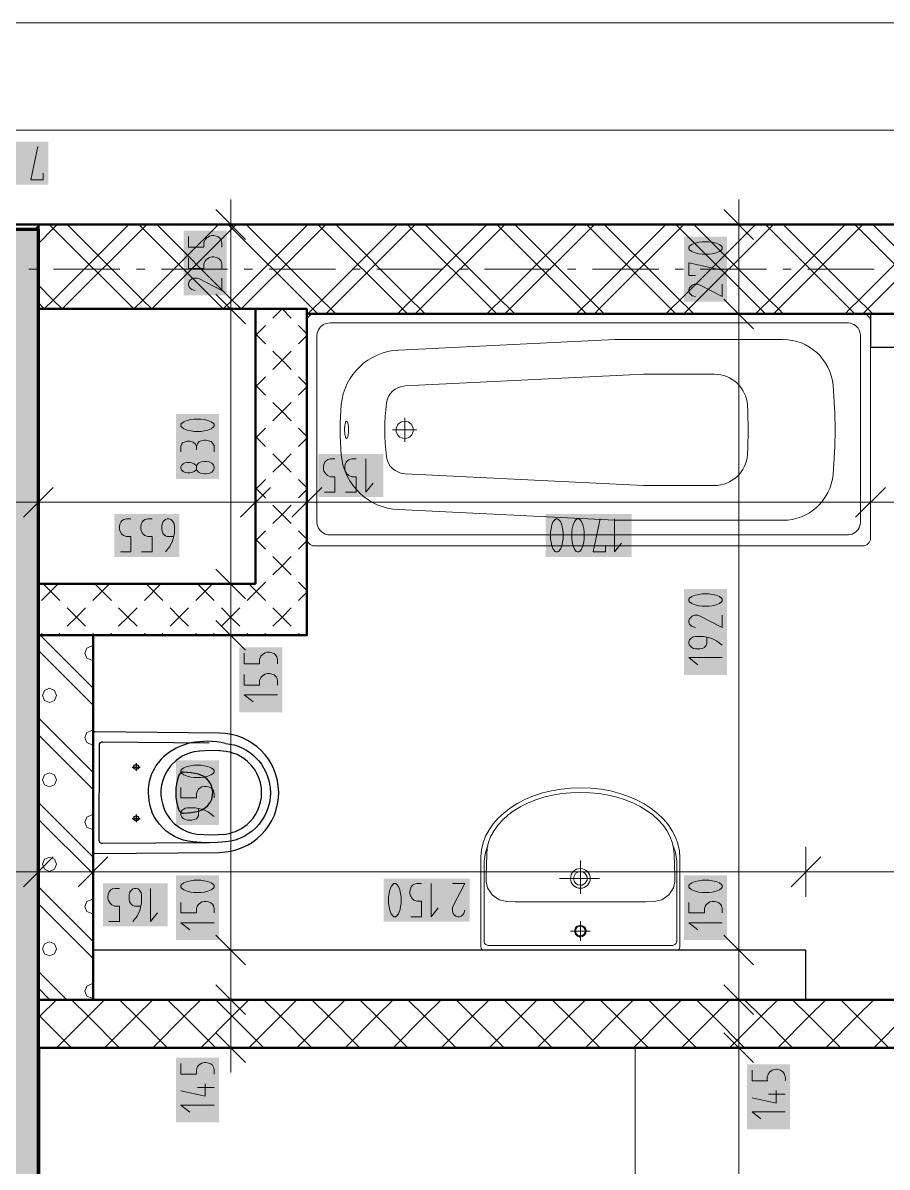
# Model space of a CAD drawing. Header units: millimetres. Extents: x 0 to 594, y 0 to 420.
# Drawn here: x 222.26 to 248.98, y 189.16 to 224.56 of the extents above; entities that cross this region are included whole.
import ezdxf

# ---------------------------------------------------------------- set-up
doc = ezdxf.new("R2010")
doc.units = ezdxf.units.MM
doc.header["$LTSCALE"] = 8
for name, color, linetype in [('PDF_Instalacni prizdivka do 1m', 7, 'Continuous'), ('PDF_Instalacni prizdivky', 7, 'Continuous'), ('PDF_Koty delkove', 7, 'Continuous'), ('PDF_Kuchyne', 7, 'Continuous'), ('PDF_Osy hlavni', 7, 'Continuous'), ('PDF_Pricky CP', 7, 'Continuous'), ('PDF_Pricky zdene', 7, 'Continuous'), ('PDF_Sanita', 7, 'Continuous'), ('PDF_Steny akusticke', 7, 'Continuous'), ('PDF_Steny obvodove nosne', 7, 'Continuous')]:
    doc.layers.add(name, color=color, linetype=linetype)

msp = doc.modelspace()

# ---------------------------------------------------------------- hatches: boundary and pattern name
at = {"layer": 'PDF_Steny obvodove nosne', "true_color": 0xc0c0c0, "transparency": 33554559}
msp.add_hatch(color=9, dxfattribs=at).paths.add_polyline_path([(222.739, 129.766), (222.739, 218.171), (220.689, 218.171), (220.689, 129.561), (222.739, 129.561)])

# ---------------------------------------------------------------- linework, layer by layer
at = {"layer": 'PDF_Instalacni prizdivka do 1m', "lineweight": 25}
for points in [[(257.793, 215.557), (248.466, 215.557), (248.466, 214.532), (257.793, 214.532)], [(224.43, 194.34), (246.467, 194.34), (246.467, 195.878), (224.43, 195.878)]]:
    msp.add_lwpolyline(points, close=True, dxfattribs=at)
at = {"layer": 'PDF_Instalacni prizdivky', "lineweight": 50}
msp.add_lwpolyline([(222.739, 205.615), (222.739, 194.34), (224.43, 194.34), (224.43, 205.615)], close=True, dxfattribs=at)
at = {"layer": 'PDF_Instalacni prizdivky', "lineweight": 9}
for points in [[(224.43, 203.98), (222.795, 205.615)], [(224.43, 203.457), (222.739, 205.148)], [(224.43, 205.268), (224.391, 205.284), (224.236, 205.219), (224.172, 205.064), (224.236, 204.909), (224.391, 204.845), (224.43, 204.86)], [(224.43, 201.366), (222.739, 203.057)], [(224.43, 200.844), (222.739, 202.535)], [(224.43, 202.654), (224.391, 202.67), (224.236, 202.606), (224.172, 202.45), (224.236, 202.295), (224.391, 202.231), (224.43, 202.247)], [(224.43, 198.753), (222.739, 200.444)], [(224.43, 200.04), (224.391, 200.056), (224.236, 199.992), (224.172, 199.837), (224.236, 199.681), (224.391, 199.617), (224.43, 199.633)], [(224.43, 198.23), (222.739, 199.921)], [(224.43, 196.139), (222.739, 197.83)], [(224.43, 195.616), (222.739, 197.307)], [(224.391, 197.442), (224.236, 197.378), (224.172, 197.223)], [(224.172, 197.223), (224.236, 197.068), (224.391, 197.003), (224.43, 197.019)], [(224.43, 197.426), (224.391, 197.442)], [(223.615, 194.34), (222.739, 195.216)], [(224.43, 194.813), (224.391, 194.829), (224.236, 194.764), (224.172, 194.609), (224.236, 194.454), (224.391, 194.39), (224.43, 194.406)], [(223.092, 194.34), (222.739, 194.694)]]:
    msp.add_lwpolyline(points, dxfattribs=at)
for points in [[(223.084, 203.977), (222.929, 203.912), (222.865, 203.757), (222.929, 203.602), (223.084, 203.538), (223.24, 203.602), (223.304, 203.757), (223.24, 203.912)], [(223.084, 201.363), (222.929, 201.299), (222.865, 201.143), (222.929, 200.988), (223.084, 200.924), (223.24, 200.988), (223.304, 201.143), (223.24, 201.299)], [(223.084, 198.749), (222.929, 198.685), (222.865, 198.53), (222.929, 198.375), (223.084, 198.31), (223.24, 198.375), (223.304, 198.53), (223.24, 198.685)], [(223.084, 196.136), (222.929, 196.071), (222.865, 195.916), (222.929, 195.761), (223.084, 195.696), (223.24, 195.761), (223.304, 195.916), (223.24, 196.071)]]:
    msp.add_lwpolyline(points, close=True, dxfattribs=at)
at = {"layer": 'PDF_Koty delkove', "lineweight": 18}
for points in [[(510.402, 224.562), (490.697, 224.562), (470.838, 224.562), (469.351, 224.562), (157.447, 224.562)], [(416.513, 221.246), (405.084, 221.246), (397.192, 221.246), (389.71, 221.246), (312.015, 221.246), (304.533, 221.246), (293.412, 221.246), (290.798, 221.246), (281.778, 221.246), (279.164, 221.246), (268.043, 221.246), (260.561, 221.246), (182.866, 221.246)], [(222.891, 219.913), (222.891, 219.709), (222.507, 219.709), (222.726, 220.734)], [(229.146, 217.864), (228.223, 218.786)], [(228.685, 218.325), (228.685, 219.094)], [(244.853, 217.864), (243.931, 218.786)], [(244.392, 218.325), (244.392, 219.094)], [(229.453, 218.325), (228.685, 218.325), (227.916, 218.325)], [(228.685, 207.204), (228.685, 215.711), (228.685, 218.325)], [(245.161, 218.325), (244.392, 218.325), (243.623, 218.325)], [(244.392, 111.677), (244.392, 119.758), (244.392, 128.074), (244.392, 131.969), (244.392, 135.184), (244.392, 192.854), (244.392, 194.34), (244.392, 195.878), (244.392, 215.557), (244.392, 218.325)], [(227.382, 217.952), (227.382, 217.624), (227.859, 217.624), (227.859, 217.761), (227.894, 217.856), (227.946, 217.911), (228.031, 217.965), (228.098, 217.979), (228.167, 217.979), (228.236, 217.965), (228.303, 217.938), (228.355, 217.897), (228.389, 217.843), (228.407, 217.761), (228.407, 217.624)], [(243.468, 217.79), (243.263, 217.79), (243.162, 217.776), (243.042, 217.749), (242.939, 217.708), (242.871, 217.654), (242.854, 217.626), (242.854, 217.572), (242.871, 217.544), (242.939, 217.49), (243.042, 217.448), (243.162, 217.421), (243.263, 217.407), (243.468, 217.407), (243.571, 217.421), (243.691, 217.448), (243.793, 217.49), (243.862, 217.544), (243.879, 217.572), (243.879, 217.626), (243.862, 217.654), (243.793, 217.708), (243.691, 217.749)], [(243.691, 217.749), (243.571, 217.776), (243.468, 217.79)], [(227.382, 217.295), (227.382, 216.967), (227.859, 216.967), (227.859, 217.104), (227.894, 217.199), (227.946, 217.254), (228.031, 217.308), (228.098, 217.322), (228.167, 217.322), (228.236, 217.308), (228.303, 217.281), (228.355, 217.24), (228.389, 217.186), (228.407, 217.104), (228.407, 216.967)], [(243.058, 216.75), (242.854, 216.75), (242.854, 217.133), (243.879, 216.915)], [(228.407, 216.665), (228.407, 216.282), (227.723, 216.638), (227.654, 216.665), (227.552, 216.665), (227.484, 216.638), (227.433, 216.597), (227.398, 216.556), (227.382, 216.501), (227.382, 216.447), (227.398, 216.392), (227.433, 216.351), (227.484, 216.31), (227.586, 216.282)], [(243.879, 216.476), (243.879, 216.092), (243.196, 216.449), (243.127, 216.476), (243.024, 216.476), (242.957, 216.449), (242.906, 216.408), (242.871, 216.367), (242.854, 216.312), (242.854, 216.258), (242.871, 216.203), (242.906, 216.161), (242.957, 216.12), (243.058, 216.092)], [(229.146, 215.25), (228.223, 216.172)], [(244.853, 215.096), (243.931, 216.019)], [(229.453, 215.711), (228.685, 215.711), (227.916, 215.711)], [(245.161, 215.557), (244.392, 215.557), (243.623, 215.557)], [(227.761, 212.306), (227.556, 212.306), (227.455, 212.292), (227.335, 212.265), (227.232, 212.224), (227.163, 212.17), (227.147, 212.142), (227.147, 212.088), (227.163, 212.06), (227.232, 212.006), (227.335, 211.965), (227.455, 211.937), (227.556, 211.923), (227.761, 211.923), (227.864, 211.937), (227.983, 211.965), (228.086, 212.006), (228.155, 212.06), (228.172, 212.088), (228.172, 212.142), (228.155, 212.17)], [(228.155, 212.17), (228.086, 212.224), (227.983, 212.265), (227.864, 212.292), (227.761, 212.306)], [(227.147, 211.294), (227.147, 211.458), (227.163, 211.513), (227.198, 211.567), (227.25, 211.595), (227.351, 211.622), (227.42, 211.622), (227.522, 211.595), (227.591, 211.54), (227.625, 211.458), (227.625, 211.349)], [(228.172, 211.294), (228.172, 211.485), (228.137, 211.553), (228.086, 211.608), (228.001, 211.635), (227.932, 211.649), (227.864, 211.649), (227.778, 211.635), (227.711, 211.608), (227.66, 211.553), (227.625, 211.458)], [(231.581, 210.045), (231.909, 210.045), (231.909, 210.522), (231.772, 210.522), (231.677, 210.557), (231.622, 210.608), (231.567, 210.693), (231.553, 210.761), (231.553, 210.83), (231.567, 210.898), (231.595, 210.966), (231.636, 211.017)], [(231.636, 211.017), (231.69, 211.052), (231.772, 211.07), (231.909, 211.07)], [(232.238, 210.045), (232.566, 210.045), (232.566, 210.522), (232.429, 210.522), (232.334, 210.557), (232.279, 210.608), (232.224, 210.693), (232.21, 210.761), (232.21, 210.83), (232.224, 210.898), (232.252, 210.966), (232.293, 211.017), (232.347, 211.052), (232.429, 211.07), (232.566, 211.07)], [(232.868, 211.07), (232.868, 210.045), (233.086, 210.317)], [(227.147, 210.774), (227.147, 210.828), (227.163, 210.869), (227.215, 210.924), (227.283, 210.951), (227.351, 210.965), (227.42, 210.965), (227.488, 210.951), (227.556, 210.924), (227.607, 210.883), (227.625, 210.856)], [(227.625, 210.746), (227.607, 210.719), (227.556, 210.678), (227.488, 210.651), (227.42, 210.637), (227.351, 210.637), (227.283, 210.651), (227.215, 210.678), (227.163, 210.733), (227.147, 210.774)], [(222.739, 210.5), (222.739, 209.731), (222.739, 208.962)], [(229.452, 210.5), (229.452, 209.731), (229.452, 208.962)], [(231.041, 210.5), (231.041, 209.731), (231.041, 208.962)], [(248.466, 210.5), (248.466, 209.731), (248.466, 208.962)], [(223.2, 210.192), (222.277, 209.27)], [(229.913, 210.192), (228.991, 209.27)], [(231.502, 210.192), (230.58, 209.27)], [(248.927, 210.192), (248.005, 209.27)], [(220.689, 209.731), (222.739, 209.731), (229.452, 209.731), (231.041, 209.731), (248.466, 209.731), (257.793, 209.731), (258.921, 209.731), (266.8, 209.731), (273.681, 209.731), (274.808, 209.731), (277.907, 209.731), (279.164, 209.731), (281.204, 209.731), (285.212, 209.731), (287.364, 209.731), (288.547, 209.731), (290.978, 209.731), (293.412, 209.731), (295.346, 209.731), (296.085, 209.731), (297.768, 209.731), (298.537, 209.731)], [(225.329, 209.166), (225.383, 209.201), (225.465, 209.219), (225.602, 209.219)], [(225.931, 208.194), (226.259, 208.194), (226.259, 208.671), (226.122, 208.671), (226.027, 208.706), (225.972, 208.757), (225.918, 208.843), (225.904, 208.91), (225.904, 208.979), (225.918, 209.048), (225.945, 209.115), (225.986, 209.166), (226.04, 209.201), (226.122, 209.219), (226.259, 209.219)], [(226.916, 208.671), (226.725, 208.671), (226.67, 208.689), (226.629, 208.723), (226.602, 208.757), (226.575, 208.808), (226.561, 208.876), (226.561, 209.013), (226.575, 209.081), (226.602, 209.133), (226.629, 209.166), (226.67, 209.201), (226.725, 209.219), (226.779, 209.219), (226.834, 209.201), (226.875, 209.166), (226.902, 209.133), (226.93, 209.081), (226.944, 209.013), (226.944, 208.774), (226.889, 208.535), (226.807, 208.364), (226.67, 208.194)], [(238.576, 208.603), (238.59, 208.501), (238.617, 208.381), (238.658, 208.279), (238.712, 208.21), (238.74, 208.194), (238.794, 208.194), (238.822, 208.21), (238.877, 208.279), (238.918, 208.381), (238.946, 208.501), (238.959, 208.603), (238.959, 208.808), (238.946, 208.91), (238.918, 209.03), (238.877, 209.133), (238.822, 209.201), (238.794, 209.219), (238.74, 209.219), (238.712, 209.201), (238.658, 209.133), (238.617, 209.03), (238.59, 208.91), (238.576, 208.808)], [(240.274, 208.398), (240.274, 208.194), (239.89, 208.194), (240.108, 209.219)], [(240.547, 209.219), (240.547, 208.194), (240.766, 208.466)], [(225.274, 208.194), (225.602, 208.194), (225.602, 208.671), (225.465, 208.671), (225.37, 208.706), (225.315, 208.757), (225.26, 208.843), (225.247, 208.91), (225.247, 208.979), (225.26, 209.048), (225.288, 209.115), (225.329, 209.166)], [(238.576, 208.808), (238.576, 208.603)], [(229.146, 206.742), (228.223, 207.665)], [(229.453, 207.204), (228.685, 207.204), (227.916, 207.204)], [(228.685, 192.854), (228.685, 193.176), (228.685, 194.34), (228.685, 195.878), (228.685, 205.615), (228.685, 207.204)], [(243.468, 206.895), (243.263, 206.895), (243.162, 206.881), (243.042, 206.854), (242.939, 206.813), (242.871, 206.759), (242.854, 206.731), (242.854, 206.677), (242.871, 206.649), (242.939, 206.594), (243.042, 206.553), (243.162, 206.525), (243.263, 206.511)], [(243.263, 206.511), (243.468, 206.511), (243.571, 206.525), (243.691, 206.553), (243.793, 206.594), (243.862, 206.649), (243.879, 206.677), (243.879, 206.731), (243.862, 206.759), (243.793, 206.813), (243.691, 206.854), (243.571, 206.881), (243.468, 206.895)], [(229.146, 205.154), (228.223, 206.076)], [(243.879, 206.238), (243.879, 205.854), (243.196, 206.211), (243.127, 206.238), (243.024, 206.238), (242.957, 206.211), (242.906, 206.17), (242.871, 206.129), (242.854, 206.074), (242.854, 206.019), (242.871, 205.964), (242.906, 205.923), (242.957, 205.882), (243.058, 205.854)], [(229.453, 205.615), (228.685, 205.615), (227.916, 205.615)], [(243.879, 205.307), (243.708, 205.445), (243.537, 205.527), (243.298, 205.581), (243.058, 205.581), (242.991, 205.567), (242.939, 205.54), (242.906, 205.513), (242.871, 205.472), (242.854, 205.417), (242.854, 205.362), (242.871, 205.307), (242.906, 205.266), (242.939, 205.239), (242.991, 205.211), (243.058, 205.197), (243.196, 205.197), (243.263, 205.211), (243.332, 205.239), (243.383, 205.307), (243.401, 205.362), (243.401, 205.554)], [(229.103, 205.061), (229.103, 204.732), (229.581, 204.732), (229.581, 204.869), (229.616, 204.965), (229.667, 205.02), (229.752, 205.074), (229.82, 205.088), (229.889, 205.088), (229.957, 205.074), (230.025, 205.047), (230.076, 205.006), (230.111, 204.951), (230.128, 204.869), (230.128, 204.732)], [(243.879, 204.924), (242.854, 204.924), (243.127, 204.705)], [(229.103, 204.404), (229.103, 204.075), (229.581, 204.075), (229.581, 204.212), (229.616, 204.307), (229.667, 204.363), (229.752, 204.417), (229.82, 204.431)], [(229.82, 204.431), (229.889, 204.431), (229.957, 204.417), (230.025, 204.39), (230.076, 204.349), (230.111, 204.294), (230.128, 204.212), (230.128, 204.075)], [(230.128, 203.774), (229.103, 203.774), (229.376, 203.555)], [(227.147, 200.911), (227.147, 200.583), (227.625, 200.583), (227.625, 200.72), (227.66, 200.815), (227.711, 200.87), (227.796, 200.924), (227.864, 200.938), (227.932, 200.938), (228.001, 200.924), (228.069, 200.897), (228.12, 200.856), (228.155, 200.802), (228.172, 200.72), (228.172, 200.583)], [(228.172, 200.008), (228.001, 200.145), (227.83, 200.227), (227.591, 200.281), (227.351, 200.281), (227.283, 200.267), (227.232, 200.24), (227.198, 200.213), (227.163, 200.172), (227.147, 200.117), (227.147, 200.063), (227.163, 200.008), (227.198, 199.967), (227.232, 199.939), (227.283, 199.912), (227.351, 199.898), (227.488, 199.898), (227.556, 199.912), (227.625, 199.939)], [(227.625, 199.939), (227.676, 200.008), (227.693, 200.063), (227.693, 200.254)], [(222.739, 199.066), (222.739, 198.297), (222.739, 197.528)], [(224.43, 199.066), (224.43, 198.297), (224.43, 197.528)], [(246.469, 199.066), (246.469, 198.297), (246.469, 197.528)], [(223.2, 198.758), (222.277, 197.836)], [(224.891, 198.758), (223.969, 197.836)], [(246.931, 198.758), (246.008, 197.836)], [(258.921, 198.297), (257.793, 198.297), (252.128, 198.297), (246.469, 198.297), (224.43, 198.297), (222.739, 198.297), (220.637, 198.297), (219.1, 198.297), (197.061, 198.297), (185.634, 198.297), (184.506, 198.297)], [(233.569, 197.522), (233.569, 197.317), (233.583, 197.216), (233.61, 197.096), (233.651, 196.993), (233.705, 196.925), (233.733, 196.908), (233.788, 196.908), (233.816, 196.925), (233.87, 196.993), (233.911, 197.096), (233.939, 197.216), (233.953, 197.317), (233.953, 197.522), (233.939, 197.625), (233.911, 197.745), (233.87, 197.847), (233.816, 197.916), (233.788, 197.933), (233.733, 197.933), (233.705, 197.916), (233.651, 197.847), (233.61, 197.745), (233.583, 197.625), (233.569, 197.522)], [(234.253, 196.908), (234.582, 196.908), (234.582, 197.386), (234.445, 197.386), (234.349, 197.421), (234.294, 197.472), (234.24, 197.557), (234.226, 197.625), (234.226, 197.693), (234.24, 197.762), (234.267, 197.83), (234.308, 197.881), (234.363, 197.916), (234.445, 197.933), (234.582, 197.933)], [(234.883, 197.933), (234.883, 196.908), (235.102, 197.181)], [(235.54, 197.933), (235.924, 197.933), (235.567, 197.249), (235.54, 197.181), (235.54, 197.078), (235.567, 197.011), (235.608, 196.959), (235.649, 196.925), (235.705, 196.908), (235.759, 196.908), (235.814, 196.925), (235.855, 196.959), (235.896, 197.011), (235.924, 197.112)], [(243.468, 198.036), (243.263, 198.036), (243.162, 198.023), (243.042, 197.995), (242.939, 197.954), (242.871, 197.9), (242.854, 197.872), (242.854, 197.818), (242.871, 197.79), (242.939, 197.736), (243.042, 197.695), (243.162, 197.667), (243.263, 197.653), (243.468, 197.653), (243.571, 197.667), (243.691, 197.695), (243.793, 197.736), (243.862, 197.79), (243.879, 197.818), (243.879, 197.872), (243.862, 197.9), (243.793, 197.954), (243.691, 197.995)], [(243.691, 197.995), (243.571, 198.023), (243.468, 198.036)], [(224.918, 196.76), (225.247, 196.76), (225.247, 197.237), (225.109, 197.237), (225.014, 197.272), (224.959, 197.323), (224.905, 197.408), (224.891, 197.476), (224.891, 197.545), (224.905, 197.613), (224.932, 197.681), (224.973, 197.732), (225.027, 197.767), (225.109, 197.785), (225.247, 197.785)], [(225.904, 197.237), (225.712, 197.237), (225.657, 197.255), (225.616, 197.288), (225.589, 197.323), (225.562, 197.374), (225.548, 197.442), (225.548, 197.579), (225.562, 197.647), (225.589, 197.698), (225.616, 197.732), (225.657, 197.767), (225.712, 197.785), (225.766, 197.785), (225.821, 197.767), (225.863, 197.732), (225.89, 197.698), (225.918, 197.647), (225.932, 197.579), (225.932, 197.34), (225.876, 197.101), (225.794, 196.93), (225.657, 196.76)], [(226.205, 197.785), (226.205, 196.76), (226.423, 197.032)], [(227.147, 197.352), (227.147, 197.024), (227.625, 197.024), (227.625, 197.161), (227.66, 197.256), (227.711, 197.311), (227.796, 197.365)], [(227.796, 197.365), (227.864, 197.379), (227.932, 197.379), (228.001, 197.365), (228.069, 197.338), (228.12, 197.297), (228.155, 197.243), (228.172, 197.161), (228.172, 197.024)], [(242.854, 197.352), (242.854, 197.024), (243.332, 197.024), (243.332, 197.161), (243.367, 197.256), (243.418, 197.311), (243.503, 197.365), (243.571, 197.379), (243.639, 197.379), (243.708, 197.365), (243.776, 197.338), (243.827, 197.297), (243.862, 197.243), (243.879, 197.161), (243.879, 197.024)], [(228.172, 196.722), (227.147, 196.722), (227.42, 196.504)], [(243.879, 196.722), (242.854, 196.722), (243.127, 196.504)], [(229.146, 195.416), (228.223, 196.339)], [(244.853, 195.416), (243.931, 196.339)], [(229.453, 195.878), (228.685, 195.878), (227.916, 195.878)], [(245.161, 195.878), (244.392, 195.878), (243.623, 195.878)], [(229.146, 193.879), (228.223, 194.801)], [(244.853, 193.879), (243.931, 194.801)], [(229.453, 194.34), (228.685, 194.34), (227.916, 194.34)], [(245.161, 194.34), (244.392, 194.34), (243.623, 194.34)], [(229.146, 192.393), (228.223, 193.315)], [(244.853, 192.393), (243.931, 193.315)], [(229.453, 192.854), (228.685, 192.854), (227.916, 192.854)], [(228.685, 192.854), (228.685, 192.085)], [(245.161, 192.854), (244.392, 192.854), (243.623, 192.854)], [(227.147, 192.366), (227.147, 192.037), (227.625, 192.037), (227.625, 192.174), (227.66, 192.27), (227.711, 192.325), (227.796, 192.379), (227.864, 192.393), (227.932, 192.393), (228.001, 192.379), (228.069, 192.352), (228.12, 192.311), (228.155, 192.257), (228.172, 192.174), (228.172, 192.037)], [(227.898, 191.736), (227.898, 191.352), (227.147, 191.517)], [(228.172, 191.627), (227.66, 191.627)], [(245.554, 191.529), (245.554, 191.145), (244.802, 191.31)], [(245.827, 191.419), (245.315, 191.419)], [(228.172, 191.079), (227.147, 191.079), (227.42, 190.86)], [(245.827, 190.872), (244.802, 190.872), (245.075, 190.653)]]:
    msp.add_lwpolyline(points, dxfattribs=at)
for points in [[(227.932, 210.992), (227.864, 210.992), (227.778, 210.978), (227.693, 210.938), (227.642, 210.883), (227.625, 210.856), (227.625, 210.746), (227.642, 210.719), (227.693, 210.664), (227.778, 210.623), (227.864, 210.609), (227.932, 210.609), (228.017, 210.623), (228.103, 210.664), (228.155, 210.719), (228.172, 210.774), (228.172, 210.828), (228.155, 210.883), (228.103, 210.938), (228.017, 210.978)], [(239.233, 208.808), (239.233, 208.603), (239.247, 208.501), (239.274, 208.381), (239.315, 208.279), (239.369, 208.21), (239.397, 208.194), (239.451, 208.194), (239.479, 208.21), (239.534, 208.279), (239.575, 208.381), (239.603, 208.501), (239.617, 208.603), (239.617, 208.808), (239.603, 208.91), (239.575, 209.03), (239.534, 209.133), (239.479, 209.201), (239.451, 209.219), (239.397, 209.219), (239.369, 209.201), (239.315, 209.133), (239.274, 209.03), (239.247, 208.91)], [(227.761, 201.595), (227.556, 201.595), (227.455, 201.581), (227.335, 201.554), (227.232, 201.513), (227.163, 201.459), (227.147, 201.431), (227.147, 201.377), (227.163, 201.349), (227.232, 201.295), (227.335, 201.254), (227.455, 201.226), (227.556, 201.212), (227.761, 201.212), (227.864, 201.226), (227.983, 201.254), (228.086, 201.295), (228.155, 201.349), (228.172, 201.377), (228.172, 201.431), (228.155, 201.459), (228.086, 201.513), (227.983, 201.554), (227.864, 201.581)], [(227.761, 198.036), (227.556, 198.036), (227.455, 198.023), (227.335, 197.995), (227.232, 197.954), (227.163, 197.9), (227.147, 197.872), (227.147, 197.818), (227.163, 197.79), (227.232, 197.736), (227.335, 197.695), (227.455, 197.667), (227.556, 197.653), (227.761, 197.653), (227.864, 197.667), (227.983, 197.695), (228.086, 197.736), (228.155, 197.79), (228.172, 197.818), (228.172, 197.872), (228.155, 197.9), (228.086, 197.954), (227.983, 197.995), (227.864, 198.023)]]:
    msp.add_lwpolyline(points, close=True, dxfattribs=at)
msp.add_lwpolyline([(244.802, 192.159), (244.802, 191.83), (245.28, 191.83, -1.306819), (245.827, 191.83)], format="xyb", dxfattribs=at)
at = {"layer": 'PDF_Koty delkove', "color": 7, "lineweight": 18, "true_color": 0xffffff, "transparency": 33554559}
for points in [[(223.045, 220.887), (220.383, 220.887), (223.045, 219.555), (220.383, 219.555)], [(228.561, 216.128), (228.561, 218.133), (227.228, 216.128), (227.228, 218.133)], [(244.033, 215.939), (244.033, 217.944), (242.701, 215.939), (242.701, 217.944)], [(228.326, 210.455), (228.326, 212.46), (226.993, 210.455), (226.993, 212.46)], [(233.405, 211.223), (231.4, 211.223), (233.405, 209.891), (231.4, 209.891)], [(227.098, 209.372), (225.093, 209.372), (227.098, 208.04), (225.093, 208.04)], [(241.084, 209.372), (238.422, 209.372), (241.084, 208.04), (238.422, 208.04)], [(244.033, 204.387), (244.033, 207.048), (242.701, 204.387), (242.701, 207.048)], [(230.282, 203.236), (230.282, 205.241), (228.95, 203.236), (228.95, 205.241)], [(228.326, 199.744), (228.326, 201.749), (226.993, 199.744), (226.993, 201.749)], [(226.742, 197.938), (224.737, 197.938), (226.742, 196.606), (224.737, 196.606)], [(228.326, 196.185), (228.326, 198.19), (226.993, 196.185), (226.993, 198.19)], [(236.078, 198.087), (233.416, 198.087), (236.078, 196.754), (233.416, 196.754)], [(244.033, 196.185), (244.033, 198.19), (242.701, 196.185), (242.701, 198.19)], [(228.326, 190.542), (228.326, 192.546), (226.993, 190.542), (226.993, 192.546)], [(245.981, 190.334), (245.981, 192.339), (244.649, 190.334), (244.649, 192.339)]]:
    msp.add_solid(points, dxfattribs=at)
at = {"layer": 'PDF_Kuchyne', "lineweight": 13}
msp.add_lwpolyline([(222.79, 174.404), (222.79, 168.254), (235.09, 168.254), (235.09, 174.404), (228.94, 174.404), (228.94, 186.704), (241.188, 186.704), (241.188, 192.854), (222.79, 192.854), (222.79, 186.704)], dxfattribs=at)
at = {"layer": 'PDF_Osy hlavni', "lineweight": 18}
for points in [[(222.698, 216.941), (222.442, 216.941)], [(225.261, 216.941), (223.211, 216.941)], [(226.029, 216.941), (225.773, 216.941)], [(228.592, 216.941), (226.542, 216.941)], [(229.361, 216.941), (229.104, 216.941)], [(231.923, 216.941), (229.873, 216.941)], [(232.692, 216.941), (232.436, 216.941)], [(235.254, 216.941), (233.204, 216.941)], [(236.023, 216.941), (235.767, 216.941)], [(238.586, 216.941), (236.536, 216.941)], [(239.354, 216.941), (239.098, 216.941)], [(241.917, 216.941), (239.867, 216.941)], [(242.686, 216.941), (242.429, 216.941)], [(245.248, 216.941), (243.198, 216.941)], [(246.017, 216.941), (245.761, 216.941)], [(248.579, 216.941), (246.529, 216.941)]]:
    msp.add_lwpolyline(points, dxfattribs=at)
at = {"layer": 'PDF_Pricky CP', "lineweight": 50}
for points in [[(229.452, 205.615), (231.041, 205.615), (231.041, 215.557), (231.041, 215.711), (231.041, 215.711), (229.452, 215.711), (229.452, 207.204)], [(229.452, 207.204), (222.739, 207.204), (222.739, 205.615), (222.739, 205.615), (224.43, 205.615), (229.452, 205.615)]]:
    msp.add_lwpolyline(points, dxfattribs=at)
at = {"layer": 'PDF_Pricky CP', "lineweight": 9}
for points in [[(230.272, 215.711), (229.988, 215.427)], [(230.272, 215.711), (230.272, 215.711)], [(230.557, 215.427), (230.272, 215.711)], [(230.272, 215.711), (230.272, 215.711)], [(229.762, 215.201), (229.452, 214.891)], [(229.762, 214.632), (229.452, 214.942)], [(231.041, 214.942), (230.782, 215.201)], [(231.041, 214.891), (230.782, 214.632)], [(230.557, 213.838), (230.272, 214.122), (229.988, 214.407)], [(230.272, 214.122), (230.557, 214.407)], [(230.272, 214.122), (229.988, 213.838)], [(229.762, 213.612), (229.452, 213.302)], [(231.041, 213.354), (230.782, 213.612)], [(229.762, 213.044), (229.452, 213.354)], [(231.041, 213.302), (230.782, 213.044)], [(230.557, 212.249), (230.272, 212.534), (229.988, 212.818)], [(230.272, 212.534), (230.557, 212.818)], [(230.272, 212.534), (229.988, 212.249)], [(229.762, 212.024), (229.452, 211.714)], [(229.762, 211.455), (229.452, 211.765)], [(231.041, 211.765), (230.782, 212.024)], [(231.041, 211.714), (230.782, 211.455)], [(230.557, 210.661), (230.272, 210.945), (229.988, 211.229)], [(230.272, 210.945), (230.557, 211.229)], [(230.272, 210.945), (229.988, 210.661)], [(229.762, 210.435), (229.452, 210.125)], [(231.041, 210.176), (230.782, 210.435)], [(229.762, 209.866), (229.452, 210.176)], [(231.041, 210.125), (230.782, 209.866)], [(230.557, 209.072), (230.272, 209.356), (229.988, 209.641)], [(230.272, 209.356), (230.557, 209.641)], [(230.272, 209.356), (229.988, 209.072)], [(229.762, 208.846), (229.452, 208.536)], [(229.762, 208.277), (229.452, 208.587)], [(231.041, 208.587), (230.782, 208.846)], [(231.041, 208.536), (230.782, 208.277)], [(230.557, 207.483), (230.272, 207.767), (229.988, 208.052)], [(229.988, 207.483), (230.272, 207.767), (230.557, 208.052)], [(223.354, 207.204), (222.839, 206.689)], [(223.407, 206.689), (222.892, 207.204)], [(224.942, 207.204), (224.427, 206.689)], [(224.996, 206.689), (224.481, 207.204)], [(226.531, 207.204), (226.016, 206.689)], [(226.585, 206.689), (226.07, 207.204)], [(228.12, 207.204), (227.605, 206.689)], [(228.174, 206.689), (227.658, 207.204)], [(229.452, 206.999), (229.247, 207.204)], [(229.762, 207.257), (229.452, 206.947)], [(231.041, 206.999), (230.782, 207.257)], [(229.452, 206.947), (229.193, 206.689)], [(229.762, 206.689), (229.452, 206.999)], [(231.041, 206.947), (230.782, 206.689)], [(224.202, 205.894), (223.917, 206.179), (223.633, 206.463)], [(223.633, 205.894), (223.917, 206.179), (224.202, 206.463)], [(225.79, 205.894), (225.506, 206.179), (225.222, 206.463)], [(225.222, 205.894), (225.506, 206.179), (225.79, 206.463)], [(227.379, 205.894), (227.095, 206.179), (226.81, 206.463)], [(226.81, 205.894), (227.095, 206.179), (227.379, 206.463)], [(228.968, 205.894), (228.683, 206.179), (228.399, 206.463)], [(228.399, 205.894), (228.683, 206.179), (228.968, 206.463)], [(230.557, 205.894), (230.272, 206.179), (229.988, 206.463)], [(229.988, 205.894), (230.272, 206.179), (230.557, 206.463)], [(222.892, 205.615), (222.839, 205.669)], [(223.407, 205.669), (223.354, 205.615)], [(224.481, 205.615), (224.427, 205.669)], [(224.996, 205.669), (224.942, 205.615)], [(226.07, 205.615), (226.016, 205.669)], [(226.585, 205.669), (226.531, 205.615)], [(227.658, 205.615), (227.605, 205.669)], [(228.174, 205.669), (228.12, 205.615)], [(229.247, 205.615), (229.193, 205.669)], [(229.762, 205.669), (229.708, 205.615)], [(230.836, 205.615), (230.782, 205.669)]]:
    msp.add_lwpolyline(points, dxfattribs=at)
at = {"layer": 'PDF_Pricky zdene', "lineweight": 9}
for points in [[(223.302, 194.34), (222.79, 193.828), (222.739, 193.777)], [(224.789, 194.34), (224.276, 193.828), (223.302, 192.854)], [(225.25, 192.854), (224.276, 193.828), (223.764, 194.34)], [(226.275, 194.34), (225.762, 193.828), (224.789, 192.854)], [(226.736, 192.854), (225.762, 193.828), (225.25, 194.34)], [(227.761, 194.34), (227.249, 193.828), (226.275, 192.854)], [(228.222, 192.854), (227.249, 193.828), (226.736, 194.34)], [(229.247, 194.34), (228.735, 193.828), (227.761, 192.854)], [(229.708, 192.854), (228.735, 193.828), (228.222, 194.34)], [(230.733, 194.34), (230.221, 193.828), (229.247, 192.854)], [(231.195, 192.854), (230.221, 193.828), (229.708, 194.34)], [(232.22, 194.34), (231.707, 193.828), (230.733, 192.854)], [(232.681, 192.854), (231.707, 193.828), (231.195, 194.34)], [(233.706, 194.34), (233.193, 193.828), (232.22, 192.854)], [(234.167, 192.854), (233.193, 193.828), (232.681, 194.34)], [(235.192, 194.34), (234.68, 193.828), (233.706, 192.854)], [(235.653, 192.854), (234.68, 193.828), (234.167, 194.34)], [(236.678, 194.34), (236.166, 193.828), (235.192, 192.854)], [(237.14, 192.854), (236.166, 193.828), (235.653, 194.34)], [(238.165, 194.34), (237.652, 193.828), (236.678, 192.854)], [(238.626, 192.854), (237.652, 193.828), (237.14, 194.34)], [(239.651, 194.34), (239.138, 193.828), (238.626, 194.34)], [(241.137, 194.34), (240.625, 193.828), (239.651, 192.854)], [(241.598, 192.854), (240.625, 193.828), (240.112, 194.34)], [(242.623, 194.34), (242.111, 193.828), (241.137, 192.854)], [(243.085, 192.854), (242.111, 193.828), (241.598, 194.34)], [(244.11, 194.34), (243.597, 193.828), (242.623, 192.854)], [(244.571, 192.854), (243.597, 193.828), (243.085, 194.34)], [(245.596, 194.34), (245.083, 193.828), (244.11, 192.854)], [(246.057, 192.854), (245.083, 193.828), (244.571, 194.34)], [(247.082, 194.34), (246.57, 193.828), (245.596, 192.854)], [(247.543, 192.854), (246.57, 193.828), (246.057, 194.34)], [(248.568, 194.34), (248.056, 193.828), (247.082, 192.854)], [(249.03, 192.854), (248.056, 193.828), (247.543, 194.34)], [(250.055, 194.34), (249.542, 193.828), (248.568, 192.854)], [(223.764, 192.854), (222.79, 193.828), (222.739, 193.879)], [(240.112, 192.854), (239.138, 193.828), (238.165, 192.854)]]:
    msp.add_lwpolyline(points, dxfattribs=at)
at = {"layer": 'PDF_Pricky zdene', "lineweight": 50}
msp.add_lwpolyline([(258.921, 192.854), (258.921, 194.135), (258.921, 194.34), (257.793, 194.34), (224.43, 194.34), (222.739, 194.34), (222.739, 192.854), (222.79, 192.854), (257.434, 192.854)], dxfattribs=at)
at = {"layer": 'PDF_Sanita', "lineweight": 13}
for points in [[(248.231, 208.382), (248.23, 208.382), (231.277, 208.382, -0.414213), (231.041, 208.618), (231.041, 215.322, -0.414216), (231.277, 215.557), (248.23, 215.557, -0.414195), (248.466, 215.322), (248.466, 208.618, -0.414195), (248.231, 208.382)], [(233.5, 212.79, -0.364849), (234.08, 213.33), (241.452, 213.693), (243.638, 213.692, -0.395977), (244.66, 212.731, -0.031026), (244.66, 211.209, -0.395984), (243.638, 210.248), (241.452, 210.246), (234.08, 210.61, -0.36484), (233.5, 211.149)], [(236.516, 195.878, -0.414172), (236.422, 195.972), (236.422, 198.74, -0.003421), (236.422, 198.759)], [(242.572, 198.729), (242.572, 195.972, -0.414227), (242.481, 195.878), (242.478, 195.878), (242.458, 195.878), (236.536, 195.878), (236.516, 195.878), (236.513, 195.878), (236.516, 195.878), (236.536, 195.878)]]:
    msp.add_lwpolyline(points, format="xyb", dxfattribs=at)
for points in [[(239.753, 208.721), (247.786, 208.722), (247.843, 208.732), (247.896, 208.748), (247.953, 208.775), (247.998, 208.805), (248.044, 208.847), (248.079, 208.888), (248.113, 208.943), (248.138, 209.003), (248.15, 209.049), (248.157, 209.096), (248.158, 212.001), (248.157, 214.906), (248.15, 214.952), (248.138, 214.998), (248.113, 215.058), (248.079, 215.113), (248.044, 215.155), (247.998, 215.196), (247.953, 215.226), (247.896, 215.253), (247.843, 215.27), (247.786, 215.279), (239.753, 215.281), (231.764, 215.281), (231.688, 215.274), (231.648, 215.265), (231.611, 215.253), (231.558, 215.228), (231.509, 215.196), (231.462, 215.154), (231.428, 215.113), (231.399, 215.068), (231.376, 215.018), (231.359, 214.963), (231.35, 214.905), (231.348, 212.001)], [(232.219, 211.816), (232.223, 211.792), (232.23, 211.765), (232.24, 211.736), (232.253, 211.713), (232.269, 211.703), (232.285, 211.713), (232.299, 211.736), (232.308, 211.765), (232.315, 211.792), (232.319, 211.816), (232.322, 211.836), (232.324, 211.853), (232.326, 211.867), (232.327, 211.879), (232.328, 211.889), (232.328, 211.898), (232.33, 211.926), (232.331, 211.954), (232.33, 211.994), (232.328, 212.042), (232.328, 212.051), (232.327, 212.061), (232.326, 212.073), (232.324, 212.087), (232.322, 212.104), (232.319, 212.124), (232.315, 212.148), (232.308, 212.175), (232.299, 212.204), (232.285, 212.227), (232.269, 212.236), (232.253, 212.227), (232.24, 212.204), (232.23, 212.175), (232.223, 212.148), (232.219, 212.124), (232.216, 212.104), (232.214, 212.087), (232.212, 212.073), (232.211, 212.061), (232.211, 212.051), (232.21, 212.042), (232.209, 212.034), (232.208, 212.009), (232.208, 211.982), (232.208, 211.941)], [(234.065, 211.597), (234.065, 212.343)], [(231.348, 212.001), (231.35, 209.097), (231.359, 209.039), (231.376, 208.983), (231.399, 208.933), (231.428, 208.888), (231.462, 208.847), (231.509, 208.805), (231.558, 208.773), (231.611, 208.748), (231.648, 208.736), (231.688, 208.727), (231.764, 208.721), (239.753, 208.721)], [(232.208, 211.941), (232.211, 211.889), (232.211, 211.879), (232.212, 211.867), (232.214, 211.853), (232.216, 211.836), (232.219, 211.816)], [(234.438, 211.97), (233.692, 211.97)], [(236.517, 196.12), (236.517, 198.632), (236.558, 198.9), (236.637, 199.12)], [(242.477, 198.632), (242.436, 198.9), (242.357, 199.12)], [(236.6, 198.831), (236.579, 198.184), (236.583, 197.985), (236.622, 197.797), (236.766, 197.581), (236.984, 197.434), (237.227, 197.378), (237.481, 197.371), (241.513, 197.371), (241.767, 197.378), (242.01, 197.434), (242.228, 197.581), (242.372, 197.797), (242.412, 197.985), (242.416, 198.184), (242.394, 198.831)], [(239.497, 197.617), (239.497, 198.646)], [(242.48, 198.639), (242.477, 197.627)], [(240.089, 198.093), (238.854, 198.093)], [(242.477, 196.12), (242.477, 197.627)], [(239.497, 196.16), (239.497, 196.77)], [(239.802, 196.465), (239.192, 196.465)], [(236.722, 196.013), (242.272, 196.013)]]:
    msp.add_lwpolyline(points, dxfattribs=at)
for points in [[(233.869, 209.502), (240.564, 209.172), (245.755, 209.172, 0.387969), (247.307, 210.589, 0.045237), (247.307, 213.351, 0.387969), (245.755, 214.768), (240.564, 214.768), (233.869, 214.438, 0.372024), (232.104, 212.755, 0.048486), (232.104, 211.185, 0.372024)], [(239.497, 197.788, 0.999987), (239.497, 198.398, 0.414233), (239.192, 198.093, 0.414233)], [(239.497, 198.304, 0.999993), (239.497, 197.882, 1.000031)], [(239.497, 196.287, 0.999956), (239.497, 196.644, 0.414242), (239.319, 196.465, 0.414242)], [(239.497, 196.315, 0.999989), (239.497, 196.615, 1.000036)]]:
    msp.add_lwpolyline(points, format="xyb", close=True, dxfattribs=at)
at = {"layer": 'PDF_Sanita', "lineweight": 25}
msp.add_lwpolyline([(228.341, 202.59), (224.482, 202.625), (224.482, 202.625), (224.446, 202.61), (224.431, 202.574), (224.429, 198.919), (224.429, 198.919), (224.445, 198.883), (224.481, 198.868), (228.339, 198.9), (228.521, 198.911), (228.699, 198.938), (228.874, 198.984), (229.044, 199.046), (229.207, 199.125), (229.361, 199.219), (229.506, 199.328), (229.639, 199.451), (229.76, 199.587), (229.867, 199.734), (229.959, 199.89), (230.035, 200.054), (230.094, 200.224), (230.137, 200.4), (230.161, 200.579), (230.169, 200.76, 0.409113)], format="xyb", close=True, dxfattribs=at)
for points in [[(228.022, 199.197), (224.727, 199.17), (224.688, 199.177), (224.655, 199.199), (224.632, 199.232), (224.624, 199.271), (224.624, 199.272), (224.625, 202.22), (224.625, 202.221), (224.633, 202.26), (224.656, 202.294), (224.689, 202.315), (224.729, 202.323), (228.023, 202.293)], [(228.53, 202.269), (228.659, 202.251), (228.788, 202.221), (228.913, 202.181), (229.034, 202.13), (229.151, 202.068), (229.262, 201.997), (229.367, 201.916), (229.464, 201.827), (229.553, 201.73), (229.634, 201.625), (229.705, 201.514), (229.766, 201.397), (229.817, 201.276), (229.858, 201.15), (229.887, 201.022), (229.905, 200.891), (229.912, 200.741), (229.905, 200.591), (229.882, 200.443), (229.845, 200.297), (229.795, 200.156), (229.73, 200.02), (229.652, 199.891), (229.562, 199.771), (229.461, 199.659), (229.349, 199.559), (229.228, 199.469), (229.099, 199.392), (228.963, 199.329), (228.822, 199.279), (228.676, 199.243), (228.529, 199.221), (228.275, 199.203), (228.022, 199.197), (227.769, 199.203), (227.515, 199.222), (227.367, 199.243), (227.222, 199.279), (227.08, 199.329), (226.945, 199.393), (226.816, 199.47), (226.695, 199.56), (226.583, 199.661), (226.482, 199.772), (226.392, 199.893), (226.314, 200.022), (226.25, 200.157)], [(229.409, 201.485), (229.371, 201.537), (229.319, 201.6), (229.21, 201.709), (229.088, 201.805), (229.038, 201.838), (228.882, 201.922), (228.717, 201.983), (228.71, 201.985), (228.548, 202.02), (228.359, 202.038), (228.359, 202.039), (228.339, 202.04), (228.072, 202.046), (227.729, 202.034), (227.718, 202.033), (227.566, 202.012), (227.554, 202.009), (227.401, 201.968), (227.254, 201.907), (227.19, 201.874), (227, 201.745)], [(227.353, 201.95), (227.332, 201.942)], [(224.43, 201.515), (224.43, 201.541)], [(225.64, 201.54), (225.886, 201.54)], [(225.763, 201.663), (225.763, 201.417)], [(227, 201.745), (226.836, 201.584), (226.717, 201.422), (226.626, 201.243), (226.584, 201.127), (226.548, 200.982), (226.529, 200.833), (226.528, 200.683), (226.543, 200.534), (226.583, 200.367), (226.644, 200.206), (226.726, 200.056), (226.827, 199.917), (226.953, 199.785), (227.098, 199.673), (227.098, 199.673), (227.211, 199.605), (227.331, 199.549), (227.449, 199.507), (227.644, 199.465), (227.853, 199.449), (227.853, 199.45), (228.083, 199.444), (228.297, 199.449), (228.525, 199.465), (228.642, 199.487), (228.756, 199.519), (228.756, 199.519), (228.836, 199.548), (228.836, 199.548), (229.023, 199.642), (229.192, 199.765), (229.289, 199.858), (229.376, 199.96), (229.452, 200.071), (229.516, 200.189), (229.571, 200.322), (229.61, 200.46), (229.634, 200.601), (229.642, 200.745), (229.633, 200.9), (229.605, 201.053), (229.559, 201.201), (229.495, 201.343), (229.495, 201.343), (229.438, 201.441), (229.417, 201.473), (229.409, 201.485)], [(226.994, 200.883), (226.988, 200.746), (226.994, 200.608), (227.012, 200.472), (227.043, 200.338), (227.085, 200.207), (227.109, 200.165), (227.145, 200.132), (227.189, 200.112), (227.237, 200.107), (227.465, 200.131), (227.689, 200.176), (227.688, 200.176), (227.797, 200.215), (227.895, 200.274), (227.98, 200.351), (228.049, 200.444), (228.098, 200.549), (228.126, 200.66), (228.131, 200.775), (228.114, 200.889), (228.09, 200.964), (228.055, 201.035), (228.012, 201.101), (227.96, 201.16), (227.9, 201.212), (227.835, 201.256), (227.764, 201.29), (227.688, 201.315), (227.689, 201.314), (227.465, 201.36), (227.238, 201.384), (227.19, 201.379), (227.145, 201.359), (227.109, 201.326), (227.085, 201.284)], [(227.085, 201.284), (227.043, 201.153), (227.012, 201.019), (226.994, 200.883)], [(225.762, 200.075), (225.762, 199.829)], [(224.43, 199.952), (224.43, 199.978)], [(225.639, 199.952), (225.885, 199.952)]]:
    msp.add_lwpolyline(points, dxfattribs=at)
at = {"layer": 'PDF_Sanita', "lineweight": 13}
msp.add_circle((234.065, 211.97), 0.266, dxfattribs=at)
at = {"layer": 'PDF_Sanita', "lineweight": 25}
for centre in [(225.763, 201.54), (225.762, 199.952)]:
    msp.add_circle(centre, 0.0769, dxfattribs=at)
at = {"layer": 'PDF_Sanita', "lineweight": 9}
msp.add_arc((240.183, 211.97), 6.734, 173.0014, 186.9986, dxfattribs=at)
at = {"layer": 'PDF_Sanita', "lineweight": 25}
msp.add_ellipse((228.318, 200.449), major_axis=(-2.051, 0.931), ratio=0.7995, start_param=4.963626, end_param=6.955236, dxfattribs=at)
at = {"layer": 'PDF_Sanita', "lineweight": 13}
for points in [[(239.519, 200.9), (237.82, 200.908), (236.434, 199.95), (236.422, 198.759)], [(239.496, 200.756), (237.897, 200.756), (236.6, 199.894), (236.6, 198.831)], [(242.394, 198.831), (242.394, 199.894), (241.097, 200.756), (239.496, 200.756)], [(242.572, 198.729), (242.584, 199.919), (241.217, 200.892), (239.519, 200.9)], [(239.497, 198.304), (239.497, 198.304), (239.497, 198.304), (239.497, 198.304)], [(239.497, 197.882), (239.497, 197.882), (239.497, 197.882), (239.497, 197.882)], [(236.517, 196.12), (236.517, 196.061), (236.609, 196.013), (236.722, 196.013)], [(242.272, 196.013), (242.385, 196.013), (242.477, 196.061), (242.477, 196.12)], [(236.516, 195.878), (236.516, 195.878), (236.516, 195.878), (236.516, 195.878)], [(242.572, 195.972), (242.572, 195.972), (242.572, 195.972), (242.572, 195.972)]]:
    msp.add_open_spline(points, degree=3, dxfattribs=at)
at = {"layer": 'PDF_Steny akusticke', "lineweight": 50}
for points in [[(212.386, 215.711), (213.975, 215.711), (220.689, 215.711), (220.689, 218.171), (222.739, 218.171), (222.739, 218.325), (212.386, 218.325)], [(231.041, 218.325), (222.739, 218.325)], [(222.739, 218.171), (222.739, 215.711), (229.452, 215.711), (231.041, 215.711)], [(260.561, 215.762), (260.561, 218.325), (231.041, 218.325)], [(231.041, 215.711), (231.041, 215.711), (231.041, 215.557), (257.793, 215.557)]]:
    msp.add_lwpolyline(points, dxfattribs=at)
at = {"layer": 'PDF_Steny akusticke', "lineweight": 9}
for points in [[(222.616, 218.171), (222.739, 218.294), (222.769, 218.325)], [(222.739, 217.741), (223.2, 218.202), (223.323, 218.325)], [(228.304, 218.325), (225.967, 215.988), (225.691, 215.711), (223.2, 218.202), (223.077, 218.325)], [(226.09, 218.325), (225.967, 218.202), (223.477, 215.711), (223.2, 215.988), (225.537, 218.325)], [(228.858, 218.325), (228.735, 218.202), (226.244, 215.711), (225.967, 215.988), (223.63, 218.325)], [(231.041, 218.294), (228.735, 215.988), (228.458, 215.711), (225.967, 218.202), (225.844, 218.325)], [(231.041, 217.74), (229.011, 215.711), (228.735, 215.988), (226.398, 218.325)], [(231.041, 215.896), (228.735, 218.202), (228.612, 218.325)], [(231.041, 216.449), (229.165, 218.325)], [(231.041, 217.74), (231.502, 218.202), (231.379, 218.325)], [(231.041, 218.294), (231.072, 218.325)], [(231.502, 215.988), (233.839, 218.325)], [(231.502, 218.202), (231.625, 218.325)], [(233.993, 215.711), (231.502, 218.202)], [(231.779, 215.711), (234.27, 218.202), (234.147, 218.325)], [(234.7, 215.557), (234.546, 215.711), (234.27, 215.988), (231.933, 218.325)], [(234.27, 215.988), (236.607, 218.325)], [(234.27, 218.202), (234.393, 218.325)], [(236.76, 215.711), (234.27, 218.202)], [(234.546, 215.711), (237.037, 218.202), (236.914, 218.325)], [(237.468, 215.557), (237.314, 215.711), (237.037, 215.988), (234.7, 218.325)], [(237.037, 215.988), (239.374, 218.325)], [(237.037, 218.202), (237.16, 218.325)], [(239.528, 215.711), (237.037, 218.202)], [(237.314, 215.711), (239.805, 218.202), (239.682, 218.325)], [(240.235, 215.557), (240.081, 215.711), (239.805, 215.988), (237.468, 218.325)], [(239.528, 215.711), (239.805, 215.988), (242.142, 218.325)], [(239.805, 218.202), (239.928, 218.325)], [(242.295, 215.711), (239.805, 218.202)], [(240.081, 215.711), (242.572, 218.202)], [(243.003, 215.557), (242.849, 215.711), (242.572, 215.988), (240.235, 218.325)], [(242.142, 215.557), (242.295, 215.711), (242.572, 215.988), (244.909, 218.325)], [(242.572, 218.202), (242.449, 218.325)], [(242.572, 218.202), (242.695, 218.325)], [(245.063, 215.711), (242.572, 218.202)], [(242.849, 215.711), (245.34, 218.202)], [(245.77, 215.557), (245.616, 215.711), (245.34, 215.988), (243.003, 218.325)], [(244.909, 215.557), (245.063, 215.711), (245.34, 215.988), (247.677, 218.325)], [(245.34, 218.202), (245.217, 218.325)], [(245.34, 218.202), (245.463, 218.325)], [(247.83, 215.711), (245.34, 218.202)], [(245.616, 215.711), (248.107, 218.202)], [(248.538, 215.557), (248.384, 215.711), (248.107, 215.988), (245.77, 218.325)], [(247.677, 215.557), (247.83, 215.711), (248.107, 215.988), (250.444, 218.325)], [(248.107, 218.202), (247.984, 218.325)], [(248.107, 218.202), (248.23, 218.325)], [(250.598, 215.711), (248.107, 218.202)], [(248.384, 215.711), (250.875, 218.202)], [(251.305, 215.557), (251.151, 215.711), (250.875, 215.988), (248.538, 218.325)], [(222.739, 216.449), (223.2, 215.988), (222.923, 215.711), (222.739, 215.896)], [(231.933, 215.557), (231.779, 215.711), (231.502, 215.988), (231.041, 216.449)], [(231.225, 215.711), (231.502, 215.988)], [(233.993, 215.711), (234.27, 215.988)], [(236.76, 215.711), (237.037, 215.988)], [(231.225, 215.711), (231.041, 215.896)], [(231.379, 215.557), (231.225, 215.711), (231.072, 215.557)], [(231.625, 215.557), (231.779, 215.711)], [(234.147, 215.557), (233.993, 215.711), (233.839, 215.557)], [(234.393, 215.557), (234.546, 215.711)], [(236.914, 215.557), (236.76, 215.711), (236.607, 215.557)], [(237.16, 215.557), (237.314, 215.711)], [(239.682, 215.557), (239.528, 215.711), (239.374, 215.557)], [(239.928, 215.557), (240.081, 215.711)], [(242.449, 215.557), (242.295, 215.711)], [(242.695, 215.557), (242.849, 215.711)], [(245.217, 215.557), (245.063, 215.711)], [(245.463, 215.557), (245.616, 215.711)], [(247.984, 215.557), (247.83, 215.711)], [(248.23, 215.557), (248.384, 215.711)]]:
    msp.add_lwpolyline(points, dxfattribs=at)
at = {"layer": 'PDF_Steny obvodove nosne', "lineweight": 70}
msp.add_lwpolyline([(222.739, 129.766), (222.739, 131.969), (222.739, 205.615), (222.739, 207.204), (222.739, 215.711), (222.739, 218.171), (220.689, 218.171), (220.689, 215.711), (220.689, 207.204), (220.689, 205.615), (220.689, 132.174), (220.689, 131.969), (220.689, 129.561), (222.739, 129.561)], close=True, dxfattribs=at)

doc.saveas('drawing.dxf')
